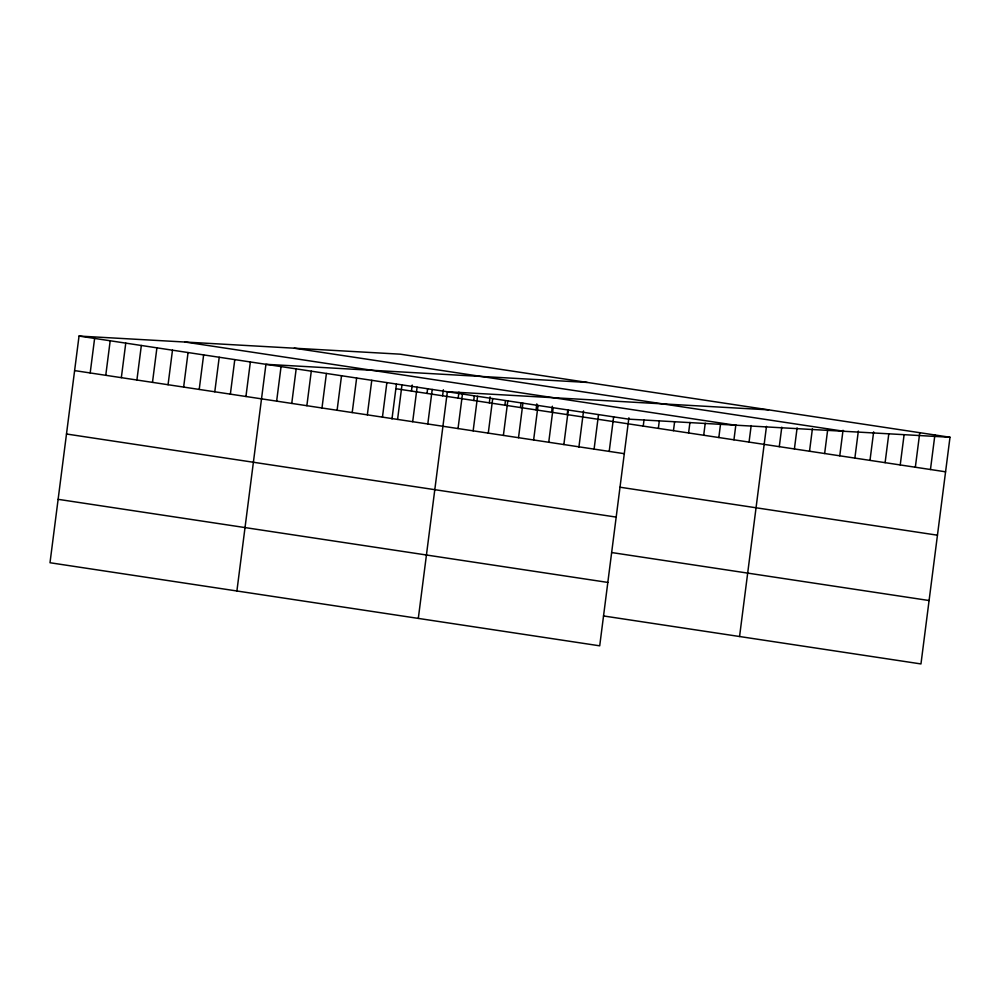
<?xml version="1.0" encoding="UTF-8"?>
<svg xmlns="http://www.w3.org/2000/svg" width="1000" height="1000" viewBox="0 0 1000 1000"><rect width="100%" height="100%" fill="white"/><g stroke="black" fill="none" stroke-linecap="round" stroke-linejoin="round"><path stroke-width="1.5" d="M603.5 615.95L920.962 663.938L950 437.262L400.288 354.175L79.037 336.062L50 562.737L599.712 645.825L628.888 417.812M90.188 372.95L94.612 338.425M105.763 375.312L110.188 340.775M121.337 377.663L125.763 343.125M136.912 380.012L141.337 345.487M152.487 382.375L156.912 347.837M168.062 384.725L172.488 350.188M183.637 387.075L188.062 352.55M199.213 389.438L203.637 354.9M214.788 391.788L219.213 357.25M230.362 394.137L234.788 359.613M245.938 396.5L250.362 361.962M236.9 590.988L265.938 364.312L587.188 382.425M276.637 401.138L281.062 366.6M291.75 403.425L296.175 368.888M306.863 405.7L311.288 371.175M321.987 407.987L326.413 373.462M337.1 410.275L341.525 375.737M352.212 412.562L356.637 378.025M367.337 414.85L371.763 380.312M382.45 417.125L386.875 382.6M391.987 418.963L396.438 384.2M397.575 419.412L401.987 384.888M411.438 391.062L412.212 385.05M412.688 421.7L417.113 387.163M427.013 393.413L427.587 388.913M427.8 423.988L432.225 389.45M442.587 395.775L443.363 389.762M418.312 618.4L447.35 391.737L768.6 409.85M458.162 398.125L458.938 392.113M458.038 428.55L462.463 394.025M473.738 400.475L474.312 395.975M473.15 430.838L477.575 396.312M489.312 402.837L490.087 396.825M488.275 433.125L492.7 398.587M504.888 405.188L505.462 400.688M503.387 435.412L507.812 400.875M520.462 407.537L521.038 403.038M518.513 437.7L522.925 403.162M536.038 409.9L536.812 403.888M533.625 439.975L538.05 405.45M551.613 412.25L552.388 406.238M548.737 442.262L553.162 407.738M567.188 414.6L567.762 410.1M563.862 444.55L568.288 410.012M578.888 447.225L583.538 410.95M594.087 449.125L598.513 414.588M609.212 451.4L613.638 416.875M643.238 426.1L644 420.087M658.35 428.387L659.312 420.875M673.462 430.662L674.625 421.662M688.587 432.95L689.938 422.438M703.7 435.238L705.238 423.225M718.825 437.525L720.55 424.012M733.938 439.812L735.863 424.8M749.05 442.088L751.175 425.575M739.562 636.512L766.475 426.362M779.287 446.662L781.787 427.15M794.4 448.95L797.1 427.925M809.525 451.238L812.412 428.713M824.638 453.512L827.712 429.5M839.762 455.8L843.025 430.275M854.875 458.088L858.337 431.062M869.987 460.375L873.65 431.85M885.113 462.663L888.763 434.137M900.225 464.938L904.075 434.913M915.337 467.225L919.762 432.7M930.462 469.513L934.887 434.975M950 437.262L628.75 419.162L79.037 336.062M294.275 348.2L843.988 431.287M185.05 342.038L734.762 425.138M395.863 388.713L945.575 471.8M74.612 370.6L624.325 453.688M620 487.212L937.45 535.2M66.487 434L616.2 517.1M611.625 552.537L929.087 600.525M58.125 499.325L607.837 582.425"/></g></svg>
